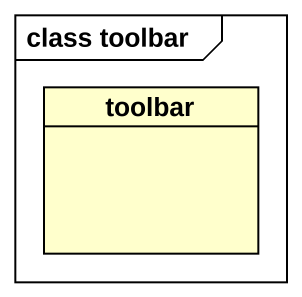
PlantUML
@startuml
mainframe class toolbar
hide circle
hide empty members
class toolbar
@enduml
